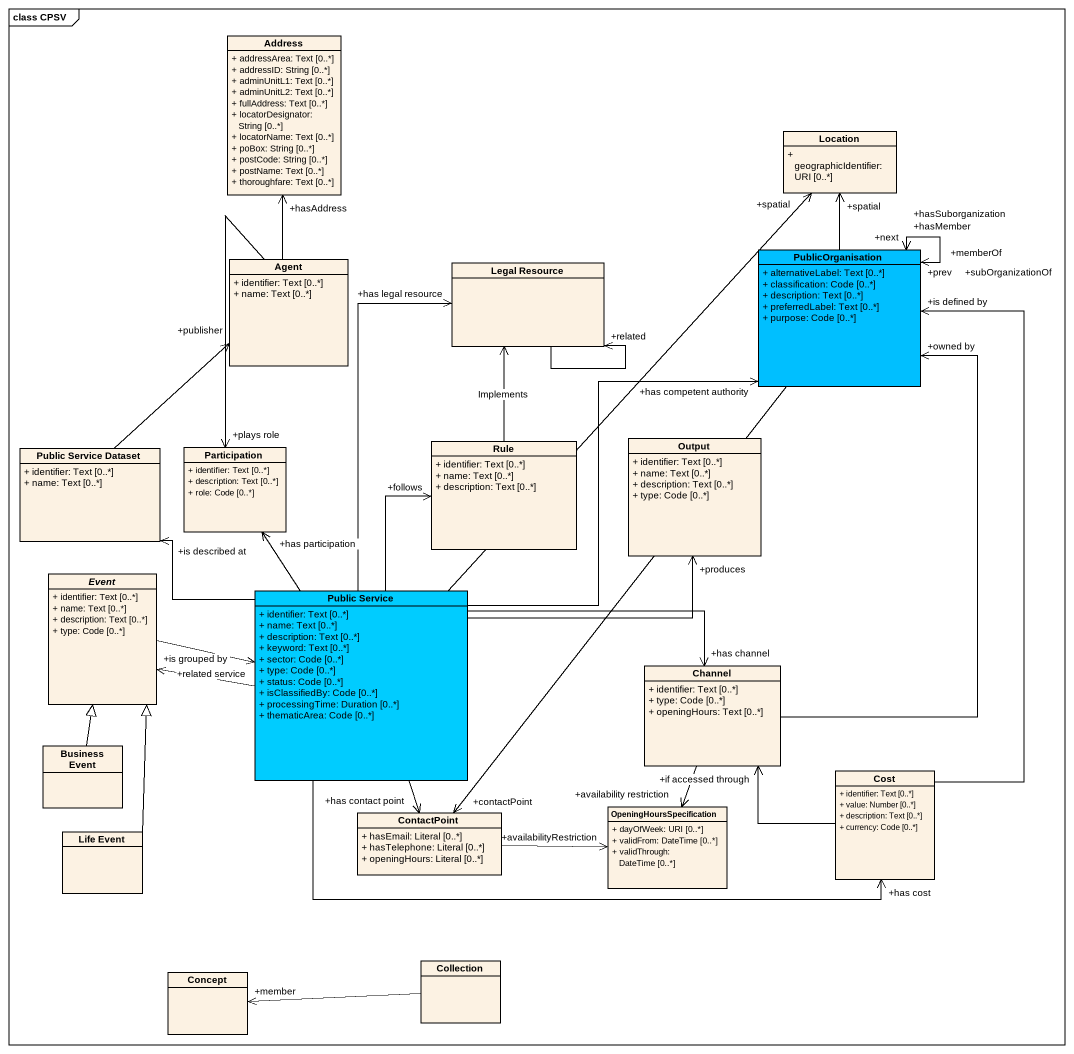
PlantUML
@startuml
mainframe class CPSV
hide circle
hide empty members
skinparam classAttributeIconSize 0
class Address {
  + addressArea: Text [0..*]
  + addressID: String [0..*]
  + adminUnitL1: Text [0..*]
  + adminUnitL2: Text [0..*]
  + fullAddress: Text [0..*]
  + locatorDesignator: String [0..*]
  + locatorName: Text [0..*]
  + poBox: String [0..*]
  + postCode: String [0..*]
  + postName: Text [0..*]
  + thoroughfare: Text [0..*]
}
class Location {
  + geographicIdentifier: URI [0..*]
}
class "Agent" as Agent_ {
  + identifier: Text [0..*]
  + name: Text [0..*]
}
class PublicOrganisation #00BFFF {
  + alternativeLabel: Text [0..*]
  + classification: Code [0..*]
  + description: Text [0..*]
  + preferredLabel: Text [0..*]
  + purpose: Code [0..*]
}
class "Legal Resource" as Legal_Resource
class "Public Service Dataset" as Public_Service_Dataset {
  + identifier: Text [0..*]
  + name: Text [0..*]
}
class Participation {
  + identifier: Text [0..*]
  + description: Text [0..*]
  + role: Code [0..*]
}
class Rule {
  + identifier: Text [0..*]
  + name: Text [0..*]
  + description: Text [0..*]
}
class Output {
  + identifier: Text [0..*]
  + name: Text [0..*]
  + description: Text [0..*]
  + type: Code [0..*]
}
abstract class Event {
  + identifier: Text [0..*]
  + name: Text [0..*]
  + description: Text [0..*]
  + type: Code [0..*]
}
class "Public Service" as Public_Service #00CCFF {
  + identifier: Text [0..*]
  + name: Text [0..*]
  + description: Text [0..*]
  + keyword: Text [0..*]
  + sector: Code [0..*]
  + type: Code [0..*]
  + status: Code [0..*]
  + isClassifiedBy: Code [0..*]
  + processingTime: Duration [0..*]
  + thematicArea: Code [0..*]
}
class Channel {
  + identifier: Text [0..*]
  + type: Code [0..*]
  + openingHours: Text [0..*]
}
class "Business Event" as Business_Event
class Cost {
  + identifier: Text [0..*]
  + value: Number [0..*]
  + description: Text [0..*]
  + currency: Code [0..*]
}
class ContactPoint {
  + hasEmail: Literal [0..*]
  + hasTelephone: Literal [0..*]
  + openingHours: Literal [0..*]
}
class OpeningHoursSpecification {
  + dayOfWeek: URI [0..*]
  + validFrom: DateTime [0..*]
  + validThrough: DateTime [0..*]
}
class "Life Event" as Life_Event
class Concept
class Collection
Agent_ -up-> "+hasAddress" Address
Agent_ --> "+plays role" Participation
PublicOrganisation -up-> "+spatial" Location
PublicOrganisation "+prev" <--> "+next" PublicOrganisation
PublicOrganisation "+memberOf" <--> "+hasMember" PublicOrganisation
PublicOrganisation "+subOrganizationOf" <--> "+hasSuborganization" PublicOrganisation
PublicOrganisation --> "+contactPoint" ContactPoint
Legal_Resource --> "+related" Legal_Resource
Public_Service_Dataset -up-> "+publisher" Agent_
Rule -up-> Legal_Resource : Implements
Rule "+follows" <-- Public_Service
Event -right-> "+related service" Public_Service
Public_Service -up-> "+spatial" Location
Public_Service -up-> "+has competent authority" PublicOrganisation
Public_Service -up-> "+has legal resource" Legal_Resource
Public_Service -up-> "+is described at" Public_Service_Dataset
Public_Service -up-> "+has participation" Participation
Public_Service -right-> "+produces" Output
Public_Service -left-> "+is grouped by" Event
Public_Service -right-> "+has channel" Channel
Public_Service -right-> "+has cost" Cost
Public_Service --> "+has contact point" ContactPoint
Channel -up-> "+owned by" PublicOrganisation
Channel --> "+availability restriction" OpeningHoursSpecification
Business_Event -up-|> Event
Cost -up-> "+is defined by" PublicOrganisation
Cost -up-> "+if accessed through" Channel
ContactPoint -right-> "+availabilityRestriction" OpeningHoursSpecification
Life_Event -up-|> Event
Collection -left-> "+member" Concept
@enduml
